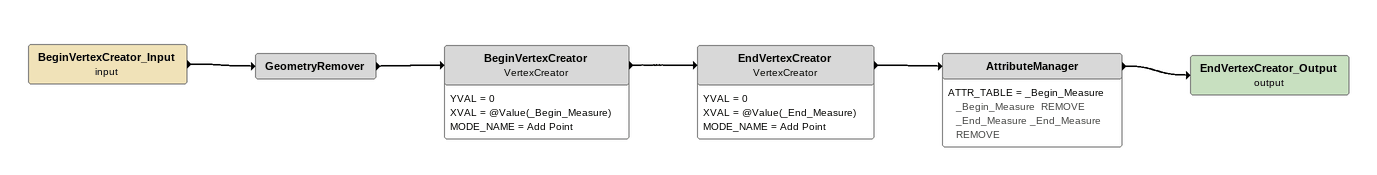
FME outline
BeginVertexCreator_Input (input)
    -> GeometryRemover
GeometryRemover
    -> BeginVertexCreator
BeginVertexCreator: VertexCreator
    YVAL = 0
    XVAL = @Value(_Begin_Measure)
    MODE_NAME = Add Point
    -> EndVertexCreator
EndVertexCreator: VertexCreator
    YVAL = 0
    XVAL = @Value(_End_Measure)
    MODE_NAME = Add Point
    -> AttributeManager
AttributeManager
    ATTR_TABLE = _Begin_Measure _Begin_Measure  REMOVE _End_Measure _End_Measure  REMOVE
    -> EndVertexCreator_Output (output)
EndVertexCreator_Output (output)
